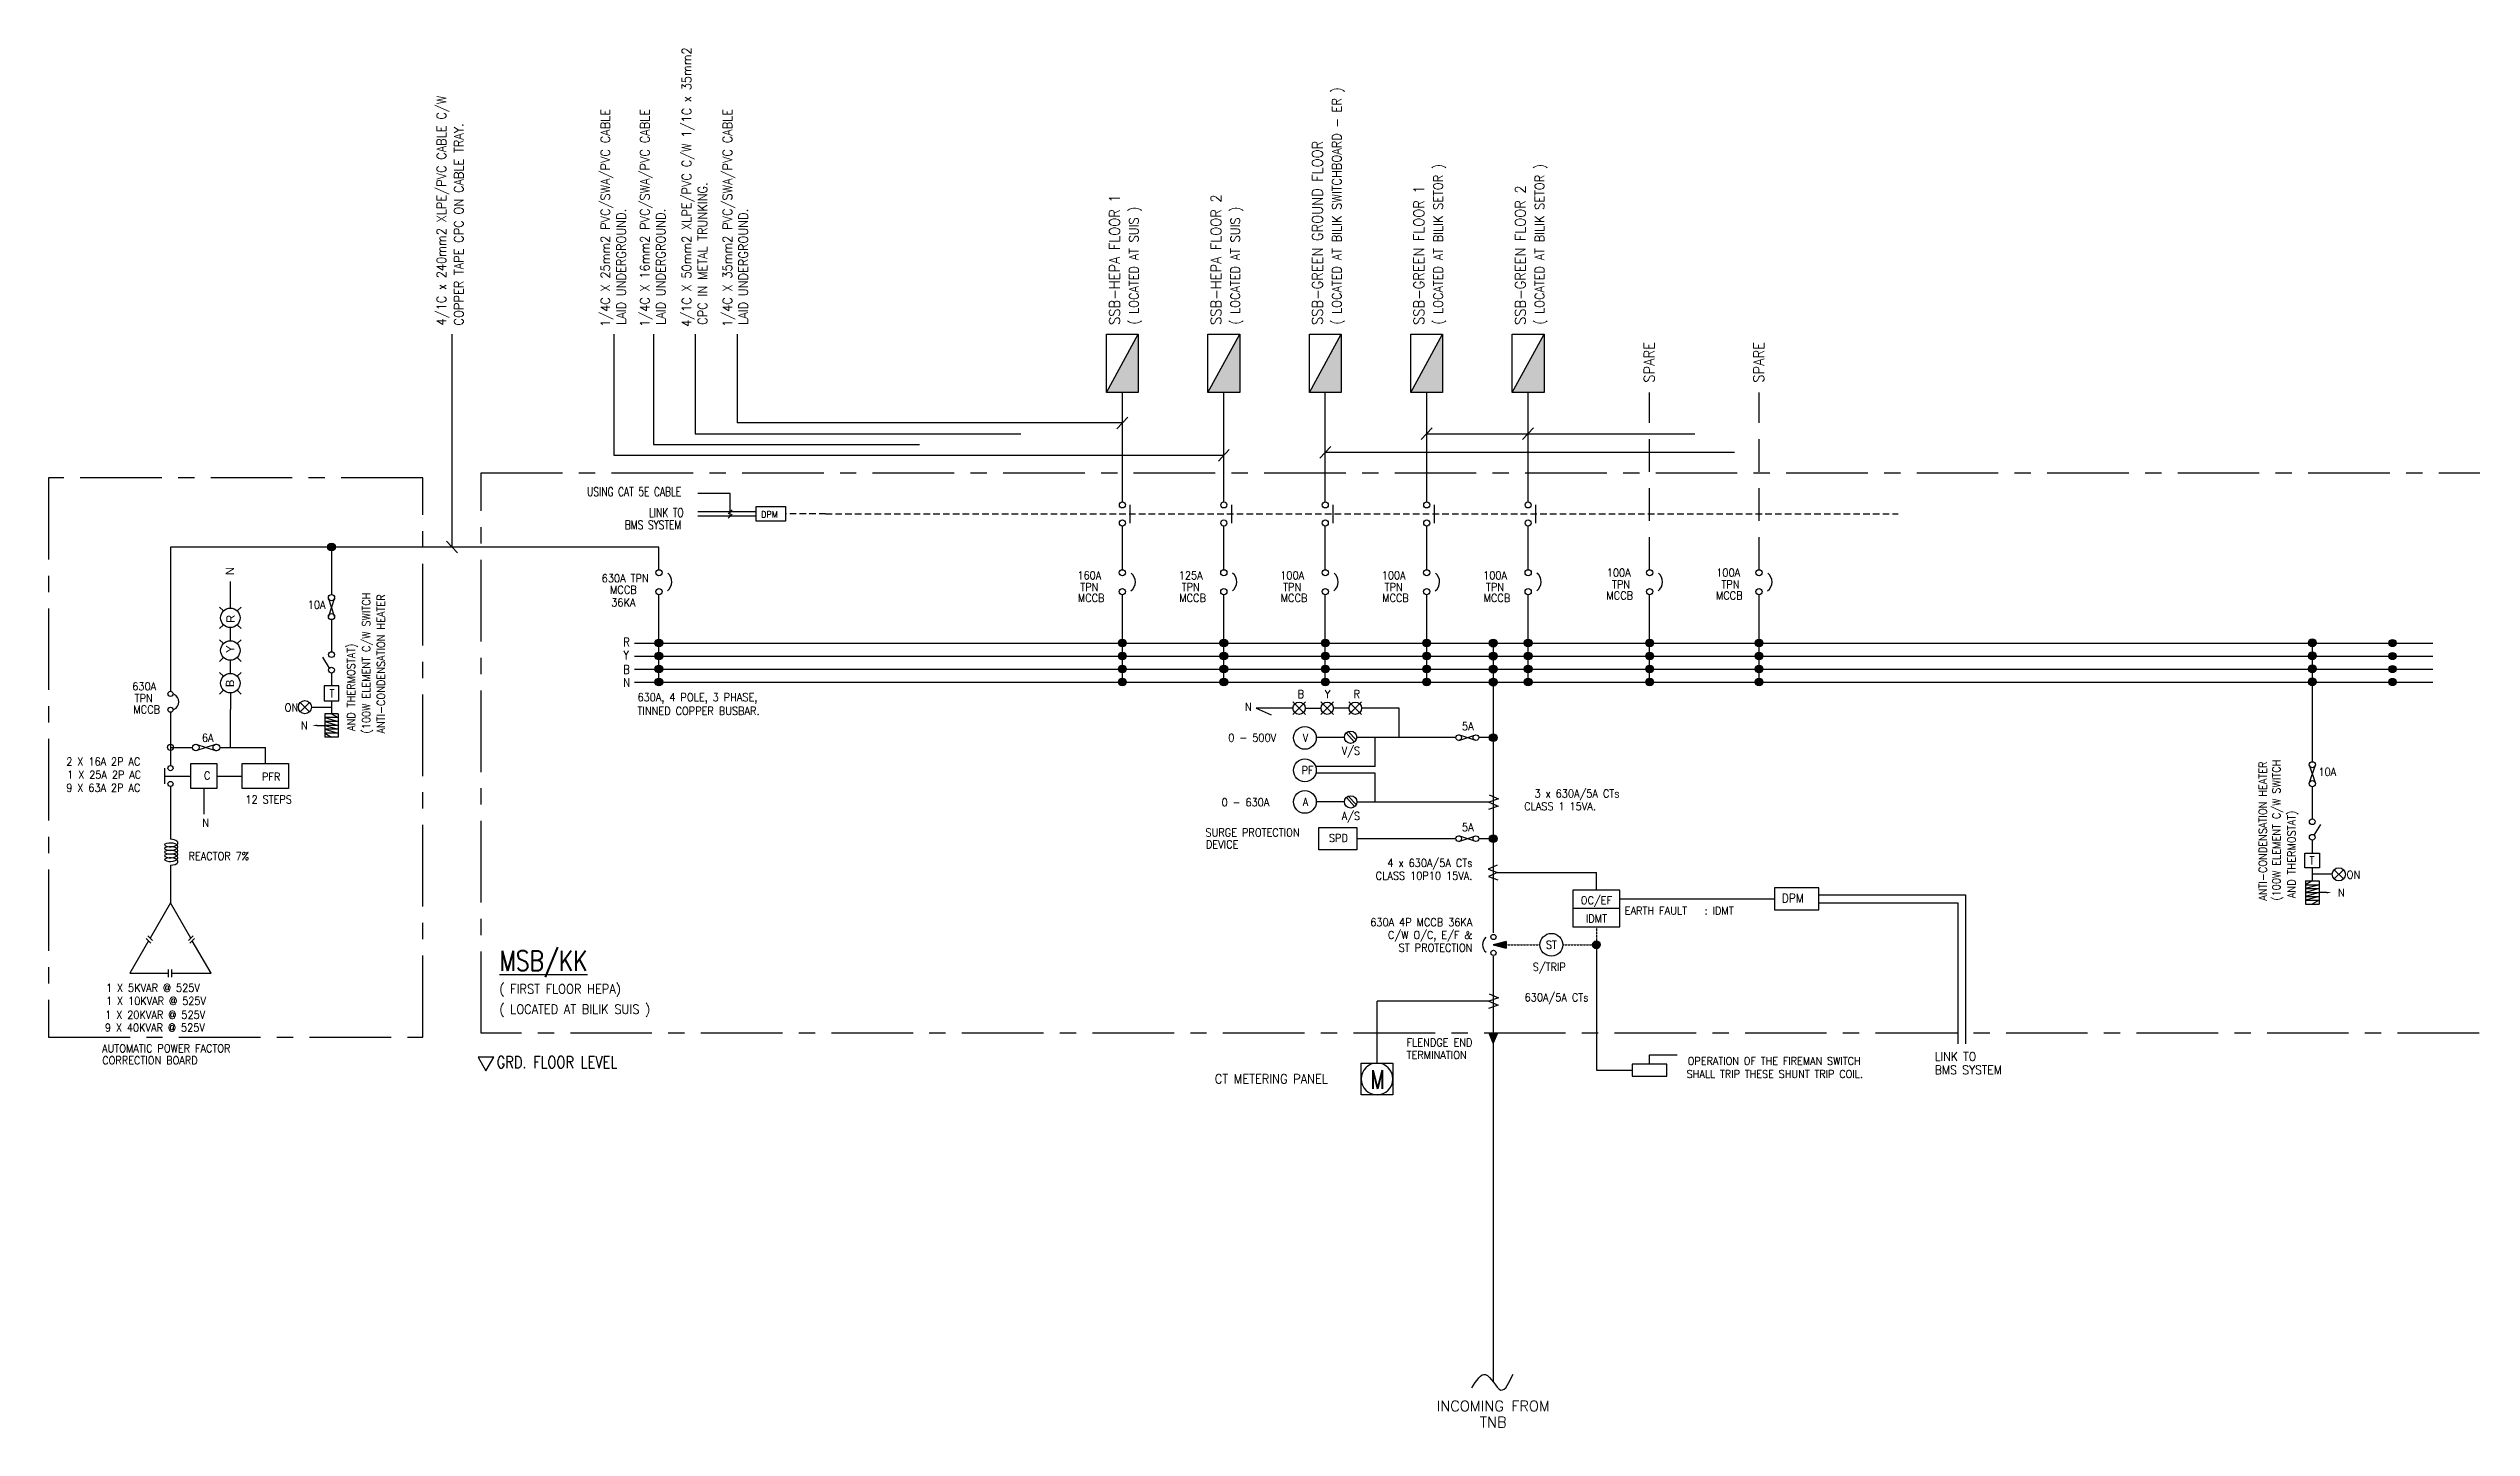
# Model space of a CAD drawing. Header units: millimetres. Extents: x 2495 to 339462, y 3032 to 362924.
# Drawn here: x 43219 to 228878, y 257271 to 362924 of the extents above; entities that cross this region are included whole.
import ezdxf
from ezdxf.enums import TextEntityAlignment as Align

# ---------------------------------------------------------------- set-up
doc = ezdxf.new("R2010")
doc.units = ezdxf.units.MM
for name, pattern in [('CENTERX2', [4, 2.5, -0.5, 0.5, -0.5]), ('DASHED', [0.75, 0.5, -0.25]), ('HIDDEN', [0.375, 0.25, -0.125])]:
    doc.linetypes.add(name, pattern=pattern)
for name, color, linetype in [('DB-SCH', 7, 'Continuous'), ('E-DB', 1, 'Continuous'), ('E-METER', 1, 'Continuous'), ('E-S-LN', 7, 'Continuous'), ('E-S-TX', 7, 'Continuous'), ('E-SCHEM', 7, 'Continuous'), ('L4', 5, 'Continuous'), ('POW_SYM', 112, 'Continuous'), ('POW_TXT', 2, 'Continuous'), ('SCH-E', 7, 'Continuous'), ('SCHEM', 7, 'Continuous'), ('WALL', 1, 'Continuous'), ('XREF', 7, 'Continuous')]:
    doc.layers.add(name, color=color, linetype=linetype)
doc.styles.add('230', font='ROMANS.SHX', dxfattribs={"height": 230})
doc.styles.add('300', font='ROMANS', dxfattribs={"width": 0.75, "height": 300})
doc.styles.add('350', font='ROMANS.shx', dxfattribs={"width": 0.8, "height": 350})
doc.styles.add('400', font='ROMANS.shx', dxfattribs={"width": 0.8, "height": 4})
doc.styles.add('450', font='ROMANS.SHX', dxfattribs={"width": 0.8, "height": 450})
doc.styles.add('ROMANS', font='ROMANS', dxfattribs={"width": 0.7})
doc.styles.get("Standard").update_dxf_attribs({"font": 'arial.ttf'})

# ---------------------------------------------------------------- blocks, each defined once
blk = doc.blocks.new('E-METER')
at = {"layer": 'E-METER'}
for p, q in [((-240, 480), (-240, 0)), ((240, 480), (-240, 480)), ((240, 0), (240, 480)), ((-240, 0), (240, 0))]:
    blk.add_line(p, q, dxfattribs=at)
blk.add_circle((0, 240), 240, dxfattribs=at)
at = {"layer": 'E-METER', "color": 7, "style": '350', "width": 0.75}
blk.add_text('M', height=280, dxfattribs=at).set_placement((-116, 90))
blk = doc.blocks.new('E-DB')
at = {"layer": 'E-DB'}
for p, q in [((-440, 480), (440, 480)), ((-440, 480), (440, 0)), ((-440, 0), (-440, 480)), ((440, 480), (440, 0)), ((440, 0), (-440, 0))]:
    blk.add_line(p, q, dxfattribs=at)
at = {"layer": 'E-DB', "color": 7}
blk.add_solid([(-440, 0), (-440, 480), (440, 0)], dxfattribs=at)
blk = doc.blocks.new('MCCB')
at = {"layer": 'E-SCHEM'}
for centre in [(233858, 187664), (233858, 186845)]:
    blk.add_circle(centre, 135, dxfattribs=at)
at = {"layer": 'E-SCHEM', "color": 1, "linetype": 'Continuous'}
blk.add_arc((233797, 187269), 503, 130.05072, 231.47828, dxfattribs=at)

msp = doc.modelspace()

# ---------------------------------------------------------------- hatches: boundary and pattern name
at = {"layer": 'E-SCHEM'}
for points in [[(65202, 324725, -1.0000001), (64609, 324725, -1.0000001)], [(90289, 317372, -1.0000001), (89695, 317372, -1.0000001)], [(125209, 317372, 1.0000001), (125803, 317372, 1.0000001)], [(132981, 317372, 1.0000001), (133575, 317372, 1.0000001)], [(140753, 317372, 1.0000001), (141347, 317372, 1.0000001)], [(148525, 317372, 1.0000001), (149119, 317372, 1.0000001)], [(153623, 317372, 1.0000001), (154216, 317372, 1.0000001)], [(153623, 317360, 1.0000001), (154216, 317360, 1.0000001)], [(156297, 317372, 1.0000001), (156891, 317372, 1.0000001)], [(165603, 317372, 1.0000001), (166196, 317372, 1.0000001)], [(173993, 317372, 1.0000001), (174586, 317372, 1.0000001)], [(216376, 317396, 1.0000001), (216970, 317396, 1.0000001)], [(216376, 317384, 1.0000001), (216970, 317384, 1.0000001)], [(222545, 317373, 1.0000001), (223100, 317373, 1.0000001)], [(90289, 316377, -1.0000001), (89695, 316377, -1.0000001)], [(90289, 315381, -1.0000001), (89695, 315381, -1.0000001)], [(125209, 316377, 1.0000001), (125803, 316377, 1.0000001)], [(125209, 315381, 1.0000001), (125803, 315381, 1.0000001)], [(132981, 316377, 1.0000001), (133575, 316377, 1.0000001)], [(132981, 315381, 1.0000001), (133575, 315381, 1.0000001)], [(140753, 316377, 1.0000001), (141347, 316377, 1.0000001)], [(140753, 315381, 1.0000001), (141347, 315381, 1.0000001)], [(148525, 316377, 1.0000001), (149119, 316377, 1.0000001)], [(148525, 315381, 1.0000001), (149119, 315381, 1.0000001)], [(153623, 316377, 1.0000001), (154216, 316377, 1.0000001)], [(153623, 316365, 1.0000001), (154216, 316365, 1.0000001)], [(153623, 315382, 1.0000001), (154216, 315382, 1.0000001)], [(153623, 315369, 1.0000001), (154216, 315369, 1.0000001)], [(156297, 316377, 1.0000001), (156891, 316377, 1.0000001)], [(156297, 315381, 1.0000001), (156891, 315381, 1.0000001)], [(165603, 316377, 1.0000001), (166196, 316377, 1.0000001)], [(165603, 315381, 1.0000001), (166196, 315381, 1.0000001)], [(173993, 316377, 1.0000001), (174586, 316377, 1.0000001)], [(173993, 315382, 1.0000001), (174586, 315382, 1.0000001)], [(216376, 316401, 1.0000001), (216970, 316401, 1.0000001)], [(216376, 316389, 1.0000001), (216970, 316389, 1.0000001)], [(216376, 315406, 1.0000001), (216970, 315406, 1.0000001)], [(216376, 315394, 1.0000001), (216970, 315394, 1.0000001)], [(222545, 316378, 1.0000001), (223100, 316378, 1.0000001)], [(222545, 315382, 1.0000001), (223100, 315382, 1.0000001)], [(90289, 314386, -1.0000001), (89695, 314386, -1.0000001)], [(125209, 314386, 1.0000001), (125803, 314386, 1.0000001)], [(132981, 314386, 1.0000001), (133575, 314386, 1.0000001)], [(140753, 314386, 1.0000001), (141347, 314386, 1.0000001)], [(148525, 314386, 1.0000001), (149119, 314386, 1.0000001)], [(153623, 314386, 1.0000001), (154216, 314386, 1.0000001)], [(153623, 314374, 1.0000001), (154216, 314374, 1.0000001)], [(156297, 314386, 1.0000001), (156891, 314386, 1.0000001)], [(165603, 314386, 1.0000001), (166196, 314386, 1.0000001)], [(173993, 314386, 1.0000001), (174586, 314386, 1.0000001)], [(216376, 314410, 1.0000001), (216970, 314410, 1.0000001)], [(216376, 314398, 1.0000001), (216970, 314398, 1.0000001)], [(222545, 314387, 1.0000001), (223100, 314387, 1.0000001)], [(154216, 310126, -1.0000001), (153623, 310126, -1.0000001)], [(154216, 302385, -1.0000001), (153623, 302385, -1.0000001)], [(162122, 294254, -1.0000001), (161529, 294254, -1.0000001)]]:
    msp.add_hatch(color=1, dxfattribs=at).paths.add_polyline_path(points)
at = {"layer": 'E-SCHEM', "linetype": 'Continuous'}
msp.add_hatch(color=7, dxfattribs=at).paths.add_polyline_path([(153919, 286707), (153596, 287479), (154243, 287479)])
at = {"layer": 'SCHEM', "linetype": 'Continuous'}
msp.add_hatch(color=256, dxfattribs=at).paths.add_polyline_path([(154922, 294514), (153919, 294254), (154922, 293994)])

# ---------------------------------------------------------------- linework, layer by layer
at = {"color": 9, "linetype": 'Continuous'}
for p, q in [((95457, 328829), (92980, 328829)), ((95457, 327097), (95457, 328829))]:
    msp.add_line(p, q, dxfattribs=at)
at = {"color": 1, "linetype": 'Continuous'}
for p, q in [((95304, 327274), (95611, 327581)), ((95304, 326944), (95611, 327251))]:
    msp.add_line(p, q, dxfattribs=at)
at = {"linetype": 'Continuous'}
for p, q in [((161826, 294254), (161826, 284644)), ((161826, 284644), (164571, 284644))]:
    msp.add_line(p, q, dxfattribs=at)
at = {"layer": 'DB-SCH', "color": 7, "linetype": 'DASHED', "ltscale": 1000}
for q in [(99690, 327262), (184946, 327262)]:
    msp.add_line((102766, 327262), q, dxfattribs=at)
at = {"layer": 'DB-SCH'}
for centre in [(125506, 327956), (125506, 326568), (133278, 327956), (133278, 326568), (141050, 327956), (141050, 326568), (148822, 327956), (148822, 326568), (156594, 327956), (156594, 326568)]:
    msp.add_circle(centre, 231, dxfattribs=at)
at = {"layer": 'E-S-LN', "color": 1}
for p, q in [((126082, 327956), (126082, 326568)), ((133854, 327956), (133854, 326568)), ((141626, 327956), (141626, 326568)), ((149398, 327956), (149398, 326568)), ((157170, 327956), (157170, 326568))]:
    msp.add_line(p, q, dxfattribs=at)
at = {"layer": 'E-SCHEM', "color": 9}
for p, q in [((74128, 341044), (74128, 324725)), ((86547, 341044), (86547, 331760)), ((89576, 341044), (89576, 332581)), ((92777, 341044), (92777, 333411)), ((95977, 341044), (95977, 334241)), ((125506, 334241), (95977, 334241)), ((89576, 332581), (109962, 332581)), ((92777, 333411), (117734, 333411)), ((148822, 333411), (169371, 333411)), ((86547, 331760), (133278, 331760)), ((141050, 331985), (172400, 331985))]:
    msp.add_line(p, q, dxfattribs=at)
at = {"layer": 'E-SCHEM', "color": 1, "linetype": 'Continuous'}
for p, q in [((125506, 328188), (125506, 336575)), ((133278, 328188), (133278, 336575)), ((141050, 328188), (141050, 336575)), ((148822, 328188), (148822, 336575)), ((156594, 328188), (156594, 336575)), ((125506, 322993), (125506, 326337)), ((133278, 322993), (133278, 326337)), ((141050, 322993), (141050, 326337)), ((148822, 322993), (148822, 326337)), ((156594, 322993), (156594, 326337)), ((64906, 324725), (64906, 321085)), ((89992, 314386), (89992, 321072)), ((125506, 314386), (125506, 321072)), ((133278, 314386), (133278, 321072)), ((141050, 314386), (141050, 321072)), ((148822, 314386), (148822, 321072)), ((156594, 314386), (156594, 321072)), ((165900, 314386), (165900, 321072)), ((174289, 314386), (174289, 321072)), ((64906, 319165), (64906, 316708)), ((153919, 317360), (153919, 295181)), ((216673, 317372), (216673, 308282)), ((64906, 315074), (64906, 314082)), ((63369, 312457), (64906, 312457)), ((64906, 312945), (64906, 311956)), ((216673, 306361), (216673, 303904)), ((216673, 302270), (216673, 301278)), ((216673, 300142), (216673, 299152)), ((218210, 299654), (216673, 299654)), ((153919, 293376), (153919, 260760))]:
    msp.add_line(p, q, dxfattribs=at)
at = {"layer": 'E-SCHEM', "color": 1, "linetype": 'DASHED', "ltscale": 5000}
for p, q in [((165900, 322993), (165900, 336575)), ((174289, 322993), (174289, 336575))]:
    msp.add_line(p, q, dxfattribs=at)
at = {"layer": 'E-SCHEM', "color": 4, "linetype": 'Continuous'}
for p, q in [((125926, 334688), (125086, 333795)), ((141470, 332431), (140630, 331539)), ((149242, 333857), (148402, 332965)), ((157014, 333857), (156174, 332965)), ((133698, 332207), (132858, 331314)), ((73708, 325171), (74548, 324278)), ((88128, 317372), (225915, 317372)), ((88128, 316377), (225915, 316377)), ((88128, 315382), (225915, 315382)), ((88128, 314386), (225915, 314386))]:
    msp.add_line(p, q, dxfattribs=at)
at = {"layer": 'E-SCHEM'}
for p, q in [((65143, 320848), (64668, 319403)), ((65143, 319403), (64668, 320848)), ((139527, 312866), (138555, 311894)), ((138555, 312866), (139527, 311894)), ((140711, 312866), (141682, 311894)), ((141682, 312866), (140711, 311894)), ((142867, 312866), (143838, 311894)), ((143838, 312866), (142867, 311894)), ((216435, 308044), (216911, 306599)), ((216435, 306599), (216911, 308044)), ((154293, 304879), (153567, 304626)), ((154313, 305435), (153587, 305182)), ((153587, 305182), (154293, 304879)), ((153607, 305739), (154313, 305435)), ((154232, 300350), (153526, 300046)), ((153526, 300046), (154251, 299794)), ((154251, 299794), (153546, 299490)), ((153546, 299490), (154271, 299238)), ((163625, 297026), (160026, 297026)), ((154293, 289639), (153567, 289386)), ((154313, 290195), (153587, 289942)), ((153587, 289942), (154293, 289639)), ((153607, 290498), (154313, 290195))]:
    msp.add_line(p, q, dxfattribs=at)
at = {"layer": 'E-SCHEM', "color": 1}
for p, q in [((165900, 285826), (168002, 285826)), ((165900, 285108), (165900, 285826))]:
    msp.add_line(p, q, dxfattribs=at)
at = {"layer": 'E-SCHEM', "color": 1, "linetype": 'Continuous'}
msp.add_lwpolyline([(154243, 287479), (153919, 286707), (153596, 287479), (154243, 287479)], dxfattribs=at)
at = {"layer": 'E-SCHEM', "color": 1}
msp.add_lwpolyline([(164571, 284180), (167228, 284180), (167228, 285108), (164571, 285108)], close=True, dxfattribs=at)
at = {"layer": 'E-SCHEM'}
for centre, radius in [((64906, 324725), 297), ((89992, 322755), 238), ((89992, 321310), 238), ((125506, 322755), 238), ((125506, 321310), 238), ((133278, 322755), 238), ((133278, 321310), 238), ((141050, 322755), 238), ((141050, 321310), 238), ((148822, 322755), 238), ((148822, 321310), 238), ((156594, 322755), 238), ((156594, 321310), 238), ((165900, 322755), 238), ((165900, 321310), 238), ((174289, 322755), 238), ((174289, 321310), 238), ((64906, 320848), 238), ((64906, 319403), 238), ((89992, 317372), 297), ((125506, 317372), 297), ((133278, 317372), 297), ((141050, 317372), 297), ((148822, 317372), 297), ((153919, 317372), 297), ((153919, 317360), 297), ((156594, 317372), 297), ((165900, 317372), 297), ((174289, 317372), 297), ((216673, 317396), 297), ((216673, 317384), 297), ((222822, 317373), 278), ((89992, 316377), 297), ((89992, 315381), 297), ((125506, 316377), 297), ((125506, 315381), 297), ((133278, 316377), 297), ((133278, 315381), 297), ((141050, 316377), 297), ((141050, 315381), 297), ((148822, 316377), 297), ((148822, 315381), 297), ((153919, 316377), 297), ((153919, 316365), 297), ((153919, 315382), 297), ((153919, 315369), 297), ((156594, 316377), 297), ((156594, 315381), 297), ((165900, 316377), 297), ((165900, 315381), 297), ((174289, 316377), 297), ((174289, 315382), 297), ((216673, 316401), 297), ((216673, 316389), 297), ((216673, 315406), 297), ((216673, 315394), 297), ((222822, 316378), 278), ((222822, 315382), 278), ((89992, 314386), 297), ((125506, 314386), 297), ((133278, 314386), 297), ((141050, 314386), 297), ((148822, 314386), 297), ((153919, 314386), 297), ((153919, 314374), 297), ((156594, 314386), 297), ((165900, 314386), 297), ((174289, 314386), 297), ((216673, 314410), 297), ((216673, 314398), 297), ((222822, 314387), 278), ((153919, 310126), 297), ((216673, 308044), 238), ((216673, 306599), 238), ((153919, 302385), 297), ((161826, 294254), 297)]:
    msp.add_circle(centre, radius, dxfattribs=at)
at = {"layer": 'E-SCHEM', "color": 1, "linetype": 'Continuous'}
for centre in [(90097, 322058), (125611, 322058), (133383, 322058), (141155, 322058), (148927, 322058), (156699, 322058), (166005, 322058), (174394, 322058)]:
    msp.add_arc(centre, 886, 308.52172, 49.94928, dxfattribs=at)
at = {"layer": 'E-SCHEM', "color": 1}
msp.add_spline([(152286, 260305), (153336, 261338), (154513, 260146), (155435, 261370)], degree=3, dxfattribs=at)
at = {"layer": 'L4', "color": 9, "linetype": 'CENTERX2', "ltscale": 2500}
for p, q in [((76368, 330413), (339462, 330413)), ((76368, 287492), (76368, 330413)), ((339462, 287492), (76368, 287492))]:
    msp.add_line(p, q, dxfattribs=at)
msp.add_lwpolyline([(71902, 330030), (43219, 330030), (43219, 287185), (71902, 287185)], close=True, dxfattribs=at)
at = {"layer": 'POW_SYM'}
for p, q in [((52569, 324725), (52569, 313676)), ((52569, 306379), (52569, 302335)), ((52569, 300356), (52562, 297460))]:
    msp.add_line(p, q, dxfattribs=at)
for points in [[(57155, 320051), (57155, 322089)], [(56627, 319832), (56327, 320132)], [(57984, 320132), (57683, 319832)], [(56627, 318776), (56327, 318475)], [(56627, 317327), (56327, 317628)], [(57155, 317546), (57155, 318557)], [(57984, 318475), (57683, 318776)], [(57984, 317628), (57683, 317327)], [(56627, 316271), (56327, 315971)], [(57155, 315041), (57155, 316052)], [(57984, 315971), (57683, 316271)], [(56627, 314823), (56327, 315123)], [(56627, 313767), (56327, 313466)], [(57984, 315123), (57683, 314823)], [(57984, 313466), (57683, 313767)], [(52569, 312067), (52569, 307988)], [(57155, 313548), (57155, 312274)], [(57155, 309372), (57155, 312274)], [(52569, 309372), (54249, 309372)], [(56085, 309629), (54506, 309116)], [(54506, 309629), (56085, 309116)], [(56341, 309372), (59846, 309372)], [(59846, 308141), (59846, 309372)], [(52113, 307791), (52113, 306576)], [(52113, 307184), (54122, 307184)], [(56110, 307184), (58072, 307184)], [(55116, 306226), (55116, 304250)], [(54118, 294764), (52562, 297460), (51005, 294764)], [(50891, 294566), (49449, 292068), (52423, 292068)], [(50710, 294748), (51073, 294385)], [(50824, 294946), (51187, 294582)], [(52666, 292068), (55675, 292068), (54232, 294566)], [(54300, 294946), (53937, 294582)], [(54414, 294748), (54051, 294385)], [(52423, 291779), (52423, 292357)], [(52666, 291779), (52666, 292357)]]:
    msp.add_lwpolyline(points, dxfattribs=at)
for points in [[(54122, 308141), (56110, 308141), (56110, 306226), (54122, 306226)], [(58072, 308141), (61619, 308141), (61619, 306226), (58072, 306226)]]:
    msp.add_lwpolyline(points, close=True, dxfattribs=at)
for centre, radius in [((57155, 319304), 747), ((57155, 316799), 747), ((57155, 314295), 747), ((52569, 313479), 197), ((52569, 312264), 197), ((52569, 309372), 233), ((54506, 309372), 257), ((56085, 309372), 257), ((52569, 307791), 197), ((52569, 306576), 197)]:
    msp.add_circle(centre, radius, dxfattribs=at)
for centre, radius, start, end in [((52569, 312871), 639, 295.69703, 63.01287), ((52183, 301911), 62.6, 101.76226, 229.12607), ((52183, 301628), 62.6, 101.76226, 229.12607), ((52183, 301345), 62.6, 101.76226, 229.12607), ((52183, 301063), 62.6, 101.76226, 229.12607), ((52183, 300780), 62.6, 101.76226, 229.12607)]:
    msp.add_arc(centre, radius, start, end, dxfattribs=at)
for centre, major_axis, start_param, end_param in [((52569, 301769), (-573, 0), 0.7296371, 5.5576267), ((52569, 301487), (-573, 0), 0.72964, 5.5576281), ((52569, 301204), (-573, 0), 0.7296379, 5.5576255), ((52569, 300921), (-573, 0), 0.7296379, 5.5576274), ((52569, 300639), (-573, 0), 1.5707963, 5.5576274), ((52569, 302052), (-573, 0), 0.7296402, 2.6179943), ((52569, 302052), (573, 0), 4.7123888, 7.8539818)]:
    msp.add_ellipse(centre, major_axis=major_axis, ratio=0.4930925, start_param=start_param, end_param=end_param, dxfattribs=at)
at = {"layer": 'SCH-E'}
for p, q in [((97456, 327428), (92980, 327428)), ((97456, 327097), (92980, 327097)), ((97456, 327821), (98573, 327821)), ((97456, 326704), (97456, 327821)), ((98573, 327821), (99690, 327821)), ((99690, 327821), (99690, 326704)), ((99690, 326704), (97456, 326704)), ((163625, 297779), (175463, 297779)), ((177159, 298627), (175463, 298627)), ((175463, 298627), (175463, 296931)), ((178855, 298627), (177159, 298627)), ((178855, 296931), (178855, 298627)), ((178855, 298080), (190108, 298080)), ((178855, 297478), (189506, 297478)), ((189506, 297478), (189506, 286661)), ((190108, 298080), (190108, 286661)), ((175463, 296931), (177159, 296931)), ((177159, 296931), (178855, 296931))]:
    msp.add_line(p, q, dxfattribs=at)
at = {"layer": 'SCHEM'}
for p, q in [((64749, 315455), (64252, 316278)), ((65474, 314082), (64337, 314082)), ((64337, 314082), (64337, 312945)), ((65474, 312945), (65474, 314082)), ((62512, 312812), (63222, 312102)), ((63222, 312812), (62512, 312102)), ((64337, 312945), (65474, 312945)), ((64386, 311956), (64386, 310173)), ((65425, 311956), (64386, 311956)), ((64906, 311956), (65425, 311659)), ((65425, 311956), (65425, 310173)), ((138568, 312380), (135765, 312380)), ((135765, 312380), (136911, 311860)), ((135765, 312380), (136911, 311860)), ((139514, 312380), (140724, 312380)), ((142879, 312380), (141670, 312380)), ((146710, 312380), (143825, 312380)), ((146710, 310126), (146710, 312380)), ((63799, 311060), (64386, 311060)), ((65425, 311659), (64386, 311659)), ((64386, 311659), (65425, 311362)), ((64386, 311362), (65425, 311065)), ((65425, 311362), (64386, 311362)), ((64386, 311065), (65425, 310768)), ((65425, 311065), (64386, 311065)), ((65425, 310768), (64386, 310768)), ((64386, 310768), (65425, 310471)), ((64386, 310471), (64906, 310173)), ((65425, 310471), (64386, 310471)), ((65425, 310173), (64386, 310173)), ((65425, 311659), (65425, 311362)), ((142520, 310143), (140358, 310143)), ((142520, 310143), (140358, 310143)), ((142663, 310482), (143276, 309798)), ((142840, 310562), (143394, 309984)), ((151058, 310126), (143465, 310126)), ((144866, 307905), (144866, 310126)), ((152593, 309909), (151275, 310342)), ((151275, 309909), (152593, 310342)), ((153919, 310126), (152810, 310126)), ((144866, 307905), (140358, 307905)), ((144866, 307410), (140358, 307410)), ((144866, 305167), (144866, 307410)), ((142524, 305202), (140362, 305202)), ((142524, 305202), (140362, 305202)), ((142666, 305530), (143280, 304846)), ((142816, 305639), (143426, 305003)), ((153635, 305182), (143469, 305182)), ((216830, 302651), (217327, 303474)), ((151058, 302385), (143465, 302385)), ((152593, 302169), (151275, 302602)), ((151275, 302169), (152593, 302602)), ((153919, 302385), (152810, 302385)), ((216105, 301278), (217241, 301278)), ((216105, 300142), (216105, 301278)), ((217241, 301278), (217241, 300142)), ((154197, 299794), (161826, 299794)), ((161826, 298427), (161826, 299794)), ((217241, 300142), (216105, 300142)), ((216153, 299152), (216153, 297370)), ((216153, 299152), (217193, 299152)), ((216673, 299152), (216153, 298855)), ((217193, 299152), (217193, 297370)), ((219066, 300009), (218357, 299299)), ((218357, 300009), (219066, 299299)), ((216153, 298855), (217193, 298855)), ((217193, 298855), (216153, 298558)), ((216153, 298855), (216153, 298558)), ((217193, 298558), (216153, 298261)), ((216153, 298558), (217193, 298558)), ((217193, 298261), (216153, 297964)), ((216153, 298261), (217193, 298261)), ((216153, 297964), (217193, 297964)), ((217193, 297964), (216153, 297667)), ((216153, 297667), (217193, 297667)), ((216153, 297370), (217193, 297370)), ((217193, 297667), (216673, 297370)), ((217779, 298256), (217193, 298256)), ((154922, 294514), (153919, 294254)), ((153919, 294254), (154922, 293994)), ((154922, 294514), (154922, 293994)), ((153641, 289942), (145015, 289942))]:
    msp.add_line(p, q, dxfattribs=at)
at = {"layer": 'SCHEM', "linetype": 'HIDDEN'}
for p, q in [((161826, 295625), (161826, 294254)), ((154922, 294254), (157500, 294254)), ((159247, 294254), (161826, 294254))]:
    msp.add_line(p, q, dxfattribs=at)
at = {"layer": 'SCHEM'}
for points in [[(143465, 303245), (143465, 301526), (140559, 301526), (140559, 303245)], [(160026, 298427), (160026, 295625), (163625, 295625), (163625, 298427)]]:
    msp.add_lwpolyline(points, close=True, dxfattribs=at)
at = {"layer": 'SCHEM', "color": 1}
msp.add_lwpolyline([(76740, 284605), (77348, 285658), (76132, 285658)], close=True, dxfattribs=at)
at = {"layer": 'SCHEM'}
for centre, radius in [((64906, 316485), 223), ((64906, 315297), 223), ((62867, 312457), 502), ((139041, 312380), 473), ((141197, 312380), 473), ((143352, 312380), 473), ((139485, 310109), 873), ((142993, 310154), 473), ((151275, 310126), 217), ((152593, 310126), 217), ((139485, 307623), 873), ((139485, 305202), 873), ((142997, 305202), 473), ((216673, 303681), 223), ((216673, 302493), 223), ((151275, 302385), 217), ((152593, 302385), 217), ((218711, 299654), 502), ((158374, 294254), 873)]:
    msp.add_circle(centre, radius, dxfattribs=at)
for points in [[(63799, 311122), (63799, 310998), (63428, 311060)], [(217779, 298318), (217779, 298194), (218150, 298256)]]:
    msp.add_solid(points, dxfattribs=at)
at = {"layer": 'WALL', "linetype": 'Continuous'}
for p, q in [((89992, 324725), (52569, 324725)), ((89992, 322993), (89992, 324725))]:
    msp.add_line(p, q, dxfattribs=at)
at = {"layer": 'XREF'}
msp.add_line((145015, 285197), (145015, 289942), dxfattribs=at)

# ---------------------------------------------------------------- block references
at = {"xscale": 1.489631569843113, "yscale": 1.489631569843113, "zscale": 1.489631569843113}
msp.add_blockref('MCCB', (-194425, 15304), dxfattribs=at)
at = {"layer": 'E-DB', "color": 7, "xscale": 5.078194715337304, "yscale": 5.078194715337304, "zscale": 5.078194715210013, "rotation": 90}
for p in [(126725, 338809), (134497, 338809), (142269, 338809), (150041, 338809), (157813, 338809)]:
    msp.add_blockref('E-DB', p, dxfattribs=at)
at = {"layer": 'E-METER', "xscale": -5.078194715140853, "yscale": 5.078194715337304, "zscale": 5.078194715210013}
msp.add_blockref('E-METER', (145015, 282759), dxfattribs=at)

# ---------------------------------------------------------------- texts
at = {"layer": 'E-S-LN', "color": 1, "style": '450', "width": 0.8}
msp.add_text('%%UMSB/KK', height=1523.5, rotation=360, dxfattribs=at).set_placement((77777, 292271))
at = {"layer": 'E-S-TX', "style": '230', "width": 0.8}
msp.add_text('GRD. FLOOR LEVEL', height=914.08, rotation=360, dxfattribs=at).set_placement((77564, 284798))
at = {"layer": 'E-SCHEM', "color": 7, "linetype": 'Continuous', "width": 0.9}
for s, height, style, p in [('4/1C X 50mm2 XLPE/PVC C/W 1/1C x 35mm2 ', 710.95, '400', (92471, 341590)), ('4/1C x 240mm2 XLPE/PVC CABLE C/W ', 710.95, '400', (73682, 341700)), ('( LOCATED AT BILIK SWITCHBOARD - ER )', 710.95, '400', (142283, 341758)), ('COPPER TAPE CPC ON CABLE TRAY.', 710.95, '400', (75010, 341700)), ('1/4C X 25mm2 PVC/SWA/PVC CABLE', 710.95, '400', (86242, 341590)), ('1/4C X 16mm2 PVC/SWA/PVC CABLE', 710.95, '400', (89271, 341590)), ('1/4C X 35mm2 PVC/SWA/PVC CABLE', 710.95, '400', (95593, 341590)), ('( LOCATED AT BILIK SETOR )', 710.95, '400', (150055, 341758)), ('( LOCATED AT BILIK SETOR )', 710.95, '400', (157827, 341758)), ('CPC IN METAL TRUNKING.', 710.95, '400', (93687, 341752)), ('LAID UNDERGROUND.', 710.95, '400', (87457, 341752)), ('LAID UNDERGROUND.', 710.95, '400', (90486, 341752)), ('LAID UNDERGROUND.', 710.95, '400', (96809, 341752)), ('( LOCATED AT SUIS )', 710.95, '400', (126739, 341758)), ('( LOCATED AT SUIS )', 710.95, '400', (134511, 341758)), ('(100W ELEMENT C/W SWITCH', 609.38, '230', (67870, 310432)), ('ANTI-CONDENSATION HEATER', 609.38, '230', (68999, 310432)), ('AND THERMOSTAT)', 609.38, '230', (66708, 310634)), ('ANTI-CONDENSATION HEATER', 609.38, '230', (213189, 297629)), ('(100W ELEMENT C/W SWITCH', 609.38, '230', (214230, 297629)), ('AND THERMOSTAT)', 609.38, '230', (215393, 297831))]:
    msp.add_text(s, height=height, rotation=90, dxfattribs=dict(at, style=style)).set_placement(p)
at = {"layer": 'E-SCHEM', "color": 6, "linetype": 'Continuous', "style": '400', "width": 0.9}
for s, height, p in [('SSB-GREEN GROUND FLOOR ', 812.51, (140856, 341745)), ('SSB-HEPA FLOOR 1', 812.51, (125312, 341745)), ('SSB-HEPA FLOOR 2', 812.51, (133084, 341745)), ('SSB-GREEN FLOOR 1', 812.51, (148628, 341745)), ('SSB-GREEN FLOOR 2', 812.51, (156400, 341745)), ('SPARE', 812.5, (166276, 337323)), ('SPARE', 812.5, (174666, 337323))]:
    msp.add_text(s, height=height, rotation=90, dxfattribs=at).set_placement(p)
at = {"layer": 'E-SCHEM', "color": 7, "linetype": 'Continuous'}
for s, height, style, width, p in [('DPM', 503.8, '230', 0.9, (97822, 326978)), ('10A', 609.4, '230', 0.9, (63081, 320004)), ('R', 681, '300', 0.8, (87270, 317096)), ('Y', 681, '300', 0.8, (87270, 316101)), ('B', 681, '300', 0.8, (87270, 315005)), ('630A', 607.5, '230', 0.9, (49644, 313751)), ('T', 609, '230', 0.9, (64746, 313203)), ('N', 681, '300', 0.8, (87270, 314010)), ('B', 609, '230', 0.9, (138937, 313159)), ('Y', 609, '230', 0.9, (141015, 313159)), ('R', 609, '230', 0.9, (143217, 313159)), ('MCCB', 607.5, '230', 0.9, (49729, 311978)), ('TPN', 607.5, '230', 0.9, (49822, 312840)), ('ON', 609.4, '230', 0.9, (61322, 312123)), ('TINNED COPPER BUSBAR.', 609.38, '230', 0.9, (88351, 311872)), ('630A, 4 POLE, 3 PHASE,', 609.38, '230', 0.9, (88351, 312918)), ('N', 609, '230', 0.9, (134900, 312186)), ('6A', 607.5, '230', 0.9, (54969, 309807)), ('N', 609, '230', 0.9, (62572, 310749)), ('0 - 500V', 609.4, '230', 0.9, (133623, 309813)), ('5A', 609.4, '230', 0.9, (151528, 310696)), ('2 X 16A 2P AC', 607.51, '230', 0.9, (44591, 307987)), ('V/S', 609.4, '230', 0.9, (142311, 308815)), ('9 X 63A 2P AC', 607.51, '230', 0.9, (44591, 305978)), ('1 X 25A 2P AC', 607.51, '230', 0.9, (44653, 306982)), ('C', 608, '230', 0.9, (55134, 306914)), ('PFR', 607.5, '230', 0.9, (59582, 306832)), ('10A', 609.4, '230', 0.9, (217139, 307200)), ('12 STEPS', 607.5, '230', 0.9, (58309, 305085)), ('0 - 630A', 609.4, '230', 0.9, (133101, 304868)), ('A/S', 609.4, '230', 0.9, (142311, 303819)), ('N', 608, '230', 0.9, (55012, 303285)), ('SURGE PROTECTION', 609.38, '230', 0.9, (131868, 302553)), ('5A', 609.4, '230', 0.9, (151528, 302956)), ('REACTOR 7%%%', 607.51, '230', 0.9, (53948, 300746)), ('DEVICE', 609.4, '230', 0.9, (131902, 301644)), ('T', 609, '230', 0.9, (216466, 300399)), ('ON', 609.4, '230', 0.9, (219316, 299320)), ('EARTH FAULT', 609.38, '230', 0.9, (163996, 296564)), (': IDMT', 609.4, '230', 0.9, (170107, 296564)), ('DPM', 672.2, '230', 0.9, (176019, 297489)), ('N', 609, '230', 0.9, (218640, 297945)), ('S/TRIP', 609.4, '230', 0.9, (156947, 292254)), ('1 X 5KVAR @ 525V', 607.51, '230', 0.9, (47631, 290656)), ('1 X 10KVAR @ 525V', 607.51, '230', 0.9, (47631, 289652)), ('( FIRST FLOOR HEPA)', 710.95, '400', 0.9, (77777, 290519)), ('( LOCATED AT BILIK SUIS )', 710.95, '400', 0.9, (77777, 288964)), ('9 X 40KVAR @ 525V', 607.51, '230', 0.9, (47541, 287606)), ('1 X 20KVAR @ 525V', 607.51, '230', 0.9, (47568, 288585)), ('AUTOMATIC POWER FACTOR', 607.51, '230', 0.9, (47327, 286015)), ('TERMINATION', 609.38, '230', 0.9, (147279, 285505)), ('FLENDGE END ', 609.38, '230', 0.9, (147279, 286468)), ('LINK TO', 672.2, '230', 0.9, (187756, 285362)), ('CORRECTION BOARD', 607.51, '230', 0.9, (47338, 285103)), ('CT METERING PANEL', 710.95, '400', 0.9, (132589, 283628)), ('SHALL TRIP THESE SHUNT TRIP COIL.', 601.57, '400', 0.9, (168742, 284054)), ('OPERATION OF THE FIREMAN SWITCH', 601.57, '400', 0.9, (168826, 285056)), ('BMS SYSTEM', 672.2, '230', 0.9, (187756, 284333))]:
    msp.add_text(s, height=height, dxfattribs=dict(at, style=style, width=width)).set_placement(p)
at = {"layer": 'E-SCHEM', "color": 7, "linetype": 'Continuous', "style": '230', "width": 0.9}
for s, p in [('100A', (163534, 322463)), ('100A', (171924, 322463)), ('630A TPN', (87409, 322030)), ('MCCB', (87269, 321145)), ('160A', (122972, 322250)), ('TPN', (122972, 321359)), ('125A', (130744, 322250)), ('TPN', (130744, 321359)), ('100A', (138516, 322250)), ('TPN', (138516, 321359)), ('100A', (146288, 322250)), ('TPN', (146288, 321359)), ('100A', (154060, 322250)), ('TPN', (154060, 321359)), ('MCCB', (163613, 320710)), (' TPN', (163522, 321558)), ('MCCB', (172002, 320710)), (' TPN', (171911, 321558)), ('36KA', (87269, 320177)), ('MCCB', (123112, 320524)), ('MCCB', (130884, 320524)), ('MCCB', (138656, 320524)), ('MCCB', (146428, 320524)), ('MCCB', (154200, 320524)), ('SPD', (142055, 302130)), ('OC/EF', (161826, 297355)), ('IDMT', (161826, 295960))]:
    msp.add_text(s, height=609.4, dxfattribs=at).set_placement(p, align=Align.CENTER)
for s, height, p in [('V', 609, (139538, 310109)), ('PF', 609.4, (139694, 307623)), ('A', 609, (139537, 305202)), ('ST', 609.4, (158374, 294254))]:
    msp.add_text(s, height=height, dxfattribs=at).set_placement(p, align=Align.MIDDLE_CENTER)
for s, p in [('CLASS 1 15VA.', (161787, 304558)), ('3 x 630A/5A CTs', (163589, 305538)), ('4 x 630A/5A CTs', (152320, 300219)), ('CLASS 10P10 15VA.', (152320, 299238)), ('630A 4P MCCB 36KA', (152320, 295680)), ('C/W O/C, E/F &', (152320, 294700)), ('ST PROTECTION', (152320, 293719)), ('630A/5A CTs', (161211, 289920))]:
    msp.add_text(s, height=609.38, dxfattribs=at).set_placement(p, align=Align.RIGHT)
at = {"layer": 'E-SCHEM', "color": 1, "style": 'ROMANS'}
for s, height, p in [('INCOMING FROM', 812.51, (153919, 258514)), ('TNB', 812.5, (153919, 257271))]:
    msp.add_text(s, height=height, dxfattribs=at).set_placement(p, align=Align.CENTER)
at = {"layer": 'POW_TXT'}
for s, rotation, p in [('N', 270, (56806, 323205)), ('R', 90, (57482, 318909)), ('Y', 90, (57465, 316611)), ('B', 90, (57441, 313991))]:
    msp.add_text(s, height=633, rotation=rotation, dxfattribs=at).set_placement(p)
at = {"layer": 'SCH-E', "style": '230', "width": 0.75}
for s, height, p in [('USING CAT 5E CABLE', 678.47, (84486, 328629)), ('BMS SYSTEM', 678.5, (87382, 326088)), ('LINK TO', 678.5, (89223, 327026))]:
    msp.add_text(s, height=height, dxfattribs=at).set_placement(p)

doc.saveas('drawing.dxf')
